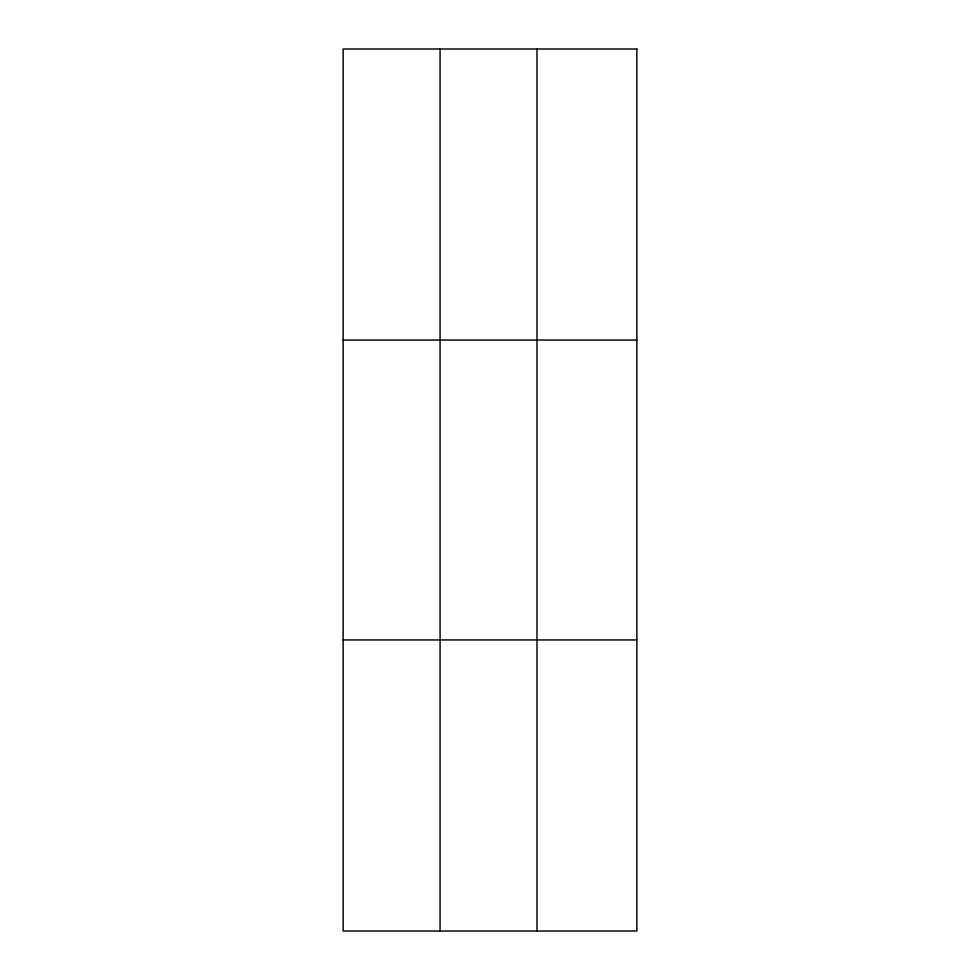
<?xml version="1.0" encoding="UTF-8"?>
<svg xmlns="http://www.w3.org/2000/svg" width="980" height="980" viewBox="0 0 980 980"><rect width="100%" height="100%" fill="white"/><g stroke="black" fill="none" stroke-linecap="round" stroke-linejoin="round"><path stroke-width="1.47" d="M440.069 49L440.069 931M536.991 49L536.991 931M343.135 340.06L636.865 340.06M343.135 639.94L636.865 639.94M636.865 49L636.865 931L343.135 931L343.135 49L636.865 49"/></g></svg>
